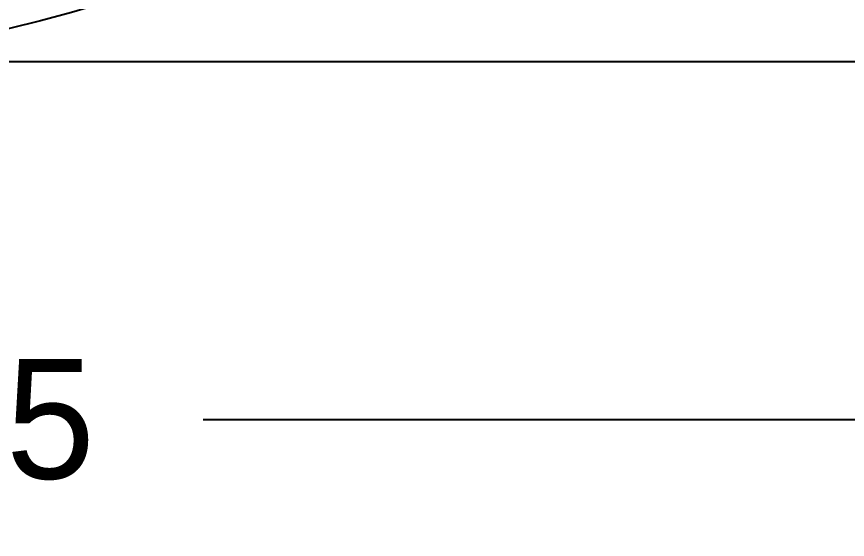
# Model space of a CAD drawing. Header units: inches. Extents: x 0 to 11, y 0 to 8.4.
# Drawn here: x 4.45 to 5.317, y 3.868 to 4.414 of the extents above; entities that cross this region are included whole.
import ezdxf

# ---------------------------------------------------------------- set-up
doc = ezdxf.new("R2010")
doc.units = ezdxf.units.IN
doc.header["$MEASUREMENT"] = 0
doc.header["$PDSIZE"] = -1
doc.layers.add('OBJ', color=50, linetype='Continuous')
doc.dimstyles.get("Standard").update_dxf_attribs({"dimtxt": 0.18, "dimasz": 0.18, "dimexe": 0.18, "dimexo": 0.0625, "dimgap": 0.09, "dimtad": 0, "dimtih": 1, "dimtoh": 1, "dimdec": 4, "dimzin": 0, "dimdsep": 46, "dimtxsty": 'Standard', "dimcen": 0.09, "dimadec": 0, "dimazin": 0, "dimtfac": 1, "dimtdec": 4, "dimtofl": 0, "dimtmove": 0, "dimatfit": 3, "dimfxl": 1, "dimtolj": 1, "dimtzin": 0, "dimarcsym": 0})

# ---------------------------------------------------------------- blocks, each defined once
blk = doc.blocks.new('*D7')
at = {"layer": 'Defpoints', "color": 0, "transparency": 16777216}
for p in [(2.56076, 4.36681), (5.7116, 4.36681), (5.7116, 3.99298)]:
    blk.add_point(p, dxfattribs=at)
at = {"layer": 'OBJ', "color": 0, "lineweight": -2, "transparency": 16777216}
for p, q in [((2.56076, 4.31681), (2.56076, 3.86798)), ((5.7116, 4.31681), (5.7116, 3.86798)), ((2.69076, 3.99298), (3.62826, 3.99298)), ((5.5816, 3.99298), (4.6441, 3.99298))]:
    blk.add_line(p, q, dxfattribs=at)
at = {"layer": 'OBJ', "color": 0, "transparency": 16777216}
for points in [[(2.69076, 4.01464), (2.69076, 3.97131), (2.56076, 3.99298)], [(5.5816, 4.01464), (5.5816, 3.97131), (5.7116, 3.99298)]]:
    blk.add_solid(points, dxfattribs=at)
at = {"layer": 'OBJ', "color": 0, "transparency": 16777216, "insert": (4.13618, 3.99298), "char_height": 0.125, "attachment_point": 5}
blk.add_mtext('\\A1;37.810005', dxfattribs=at)

msp = doc.modelspace()

# ---------------------------------------------------------------- linework, layer by layer
at = {"layer": 'OBJ'}
msp.add_line((2.56076268, 4.36681086), (5.71159644, 4.36681086), dxfattribs=at)
msp.add_circle((4.13617956, 5.72097753), 1.35416667, dxfattribs=at)

# ---------------------------------------------------------------- dimensions: what is measured, and where the dimension line sits
dim = msp.add_linear_dim(base=(5.71159644, 3.9929759), p1=(2.56076268, 4.36681086), p2=(5.71159644, 4.36681086), dimstyle='Standard', override={"dimtxt": 0.125, "dimasz": 0.13, "dimexe": 0.125, "dimexo": 0.05, "dimgap": 0.06, "dimdec": 6, "dimlfac": 12, "dimzin": 1, "dimadec": 2, "dimtdec": 2, "dimtzin": 1}, dxfattribs=at)
dim.commit()
dim.dimension.update_dxf_attribs({"geometry": '*D7', "text_midpoint": (4.13617956, 3.9929759)})

doc.saveas('drawing.dxf')
